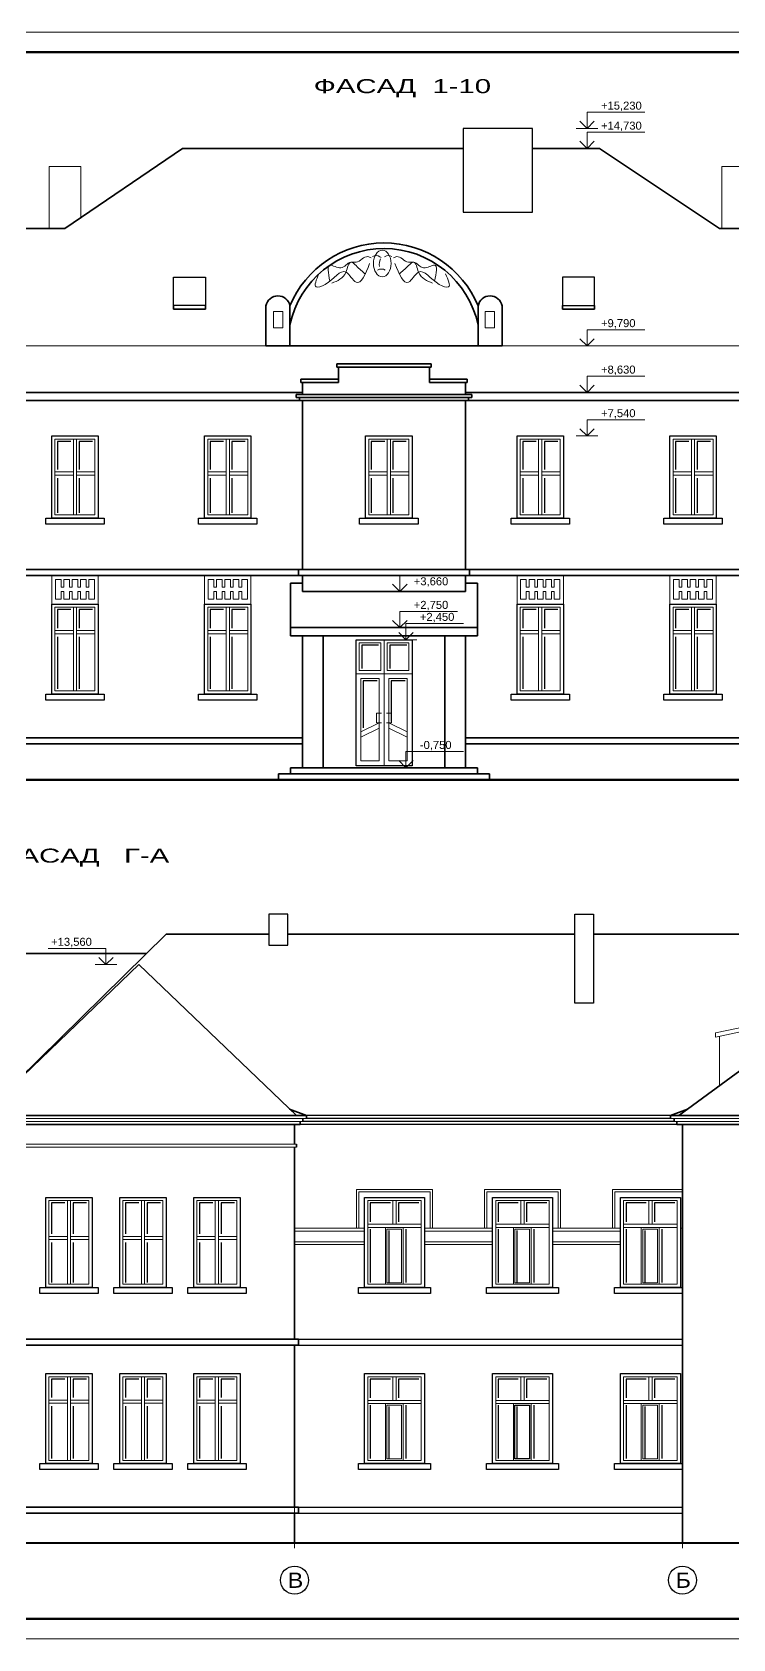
# Model space of a CAD drawing. Header units: millimetres. Extents: x 752233 to 2620908, y -654617 to -58944.
# Drawn here: x 1339145 to 1356667, y -312763 to -272613 of the extents above; entities that cross this region are included whole.
import ezdxf

# ---------------------------------------------------------------- set-up
doc = ezdxf.new("R2010")
doc.units = ezdxf.units.MM
doc.header["$LTSCALE"] = 90
doc.linetypes.add('DASHDOT', pattern=[25.4, 12.7, -6.35, 0, -6.35])
doc.layers.get('0').update_dxf_attribs({"lineweight": 15})
doc.layers.add('T', color=7, linetype='Continuous')
doc.styles.add('ar40', font='ar.shx', dxfattribs={"width": 0.8})
doc.styles.add('style2', font='ARIAL.TTF')

# ---------------------------------------------------------------- blocks, each defined once
blk = doc.blocks.new('otmet_tl')
at = {"color": 0, "linetype": 'ByBlock'}
for p, q in [((-16, 4.5), (0, 4.5)), ((0, 0), (0, 4.5)), ((-3, 0), (3, 0)), ((0, 0), (-2, 2)), ((2, 2), (0, 0))]:
    blk.add_line(p, q, dxfattribs=at)
at = {"color": 0, "linetype": 'ByBlock', "style": 'ar40', "width": 0.9}
blk.add_attdef('OTM', (-12.9, 5.7), '', height=2, dxfattribs=at)

msp = doc.modelspace()

# ---------------------------------------------------------------- linework, layer by layer
at = {"color": 250, "linetype": 'ByBlock', "ltscale": 4}
for p, q in [((1393313.3, -272613.1), (1306957.9, -272613.1)), ((1306957.9, -312763.1), (1393313.3, -312763.1))]:
    msp.add_line(p, q, dxfattribs=at)
at = {"color": 7, "lineweight": 50}
for p, q in [((1308957.9, -273113.1), (1392813.3, -273113.1)), ((1307757.9, -312263.1), (1392813.3, -312263.1))]:
    msp.add_line(p, q, dxfattribs=at)
at = {"color": 250, "lineweight": 35}
for p, q in [((1342907.8, -275518.7), (1339960.4, -277524)), ((1342907.8, -275518.7), (1349923.4, -275518.7)), ((1351653.4, -275518.7), (1353328.9, -275518.7)), ((1353328.9, -275518.7), (1356333.4, -277524)), ((1339960.4, -277524), (1335410.4, -277524)), ((1360476.3, -277524), (1356333.4, -277524)), ((1344990.5, -279454.6), (1344990.5, -280454.6)), ((1345590.5, -279454.6), (1345590.5, -280454.6)), ((1350296.2, -279454.6), (1350296.2, -280454.6)), ((1350896.2, -279454.6), (1350896.2, -280454.6)), ((1344990.5, -280454.6), (1350896.2, -280454.6)), ((1349123.4, -280905.3), (1346763.4, -280905.3)), ((1346763.4, -280985.3), (1346763.4, -280905.3)), ((1349123.4, -280985.3), (1346763.4, -280985.3)), ((1346803.4, -281365.3), (1346803.4, -280985.3)), ((1349083.4, -281365.3), (1349083.4, -280985.3)), ((1349123.4, -280985.3), (1349123.4, -280905.3)), ((1345863.4, -281365.3), (1345863.4, -281285.3)), ((1346803.4, -281285.3), (1345863.4, -281285.3)), ((1346803.4, -281365.3), (1345863.4, -281365.3)), ((1345903.4, -281665.3), (1345903.4, -281365.3)), ((1350023.4, -281285.3), (1349083.4, -281285.3)), ((1350023.4, -281365.3), (1349083.4, -281365.3)), ((1349983.4, -281665.3), (1349983.4, -281365.3)), ((1350023.4, -281365.3), (1350023.4, -281285.3)), ((1345903.4, -281615.3), (1338603.4, -281615.3)), ((1345833.4, -281815.3), (1338603.4, -281815.3)), ((1350143.4, -281665.3), (1345743.4, -281665.3)), ((1345743.4, -281740.3), (1345743.4, -281665.3)), ((1350143.4, -281740.3), (1345743.4, -281740.3)), ((1345833.4, -281815.3), (1345833.4, -281740.3)), ((1350053.4, -281815.3), (1345833.4, -281815.3)), ((1345903.4, -286044.6), (1345903.4, -281815.3)), ((1357283.4, -281615.3), (1349983.4, -281615.3)), ((1349983.4, -286044.6), (1349983.4, -281815.3)), ((1350053.4, -281815.3), (1350053.4, -281740.3)), ((1357283.4, -281815.3), (1350053.4, -281815.3)), ((1350143.4, -281740.3), (1350143.4, -281665.3)), ((1364037, -286044.6), (1331849.8, -286044.6)), ((1364037, -286194.6), (1331849.8, -286194.6)), ((1345803.4, -286194.6), (1345803.4, -286044.6)), ((1345903.4, -286587.7), (1345903.4, -286194.6)), ((1349983.4, -286587.7), (1349983.4, -286194.6)), ((1350083.4, -286194.6), (1350083.4, -286044.6)), ((1345603.4, -287694.6), (1345603.4, -286382.3)), ((1345903.4, -286382.3), (1345603.4, -286382.3)), ((1349983.4, -286587.7), (1345903.4, -286587.7)), ((1350283.4, -286382.3), (1349983.4, -286382.3)), ((1350283.4, -287694.6), (1350283.4, -286382.3)), ((1350283.4, -287494.6), (1345603.4, -287494.6)), ((1350283.4, -287694.6), (1345603.4, -287694.6)), ((1345903.4, -290994.6), (1345903.4, -287694.6)), ((1346423.4, -290994.6), (1346423.4, -287694.6)), ((1349463.4, -290994.6), (1349463.4, -287694.6)), ((1349983.4, -290994.6), (1349983.4, -287694.6)), ((1345903.4, -290244.6), (1312113.4, -290244.6)), ((1389473.4, -290244.6), (1349983.4, -290244.6)), ((1345903.4, -290394.6), (1312113.4, -290394.6)), ((1389473.4, -290394.6), (1349983.4, -290394.6)), ((1345603.4, -291144.6), (1345603.4, -290994.6)), ((1350283.4, -290994.6), (1345603.4, -290994.6)), ((1350283.4, -291144.6), (1350283.4, -290994.6)), ((1345303.4, -291300.2), (1345303.4, -291144.6)), ((1350583.4, -291144.6), (1345303.4, -291144.6)), ((1350583.4, -291300.2), (1350583.4, -291144.6)), ((1342499.4, -295156), (1337888.9, -299682.9)), ((1345065.7, -295156), (1342499.4, -295156)), ((1352715.2, -295156), (1345535.7, -295156)), ((1361505.7, -295156), (1353185.2, -295156)), ((1361505.7, -295156), (1355313.5, -299682.9)), ((1342006.6, -295640), (1332575.7, -295640)), ((1341815.7, -295914.1), (1337888.9, -299682.9)), ((1341815.7, -295914.1), (1345753.3, -299682.9)), ((1346005.7, -299682.9), (1315805.7, -299682.9)), ((1345845.7, -299907.9), (1315965.7, -299907.9)), ((1346005.7, -299682.9), (1345582.7, -299525.6)), ((1345705.7, -300402.5), (1345705.7, -299907.9)), ((1345845.7, -299907.9), (1345845.7, -299832.9)), ((1345915.7, -299832.9), (1345915.7, -299757.9)), ((1346005.7, -299757.9), (1346005.7, -299682.9)), ((1355105.7, -299682.9), (1355528.6, -299525.6)), ((1367905.7, -299682.9), (1355105.7, -299682.9)), ((1355105.7, -299757.9), (1355105.7, -299682.9)), ((1355195.7, -299832.9), (1355195.7, -299757.9)), ((1355265.7, -299907.9), (1355265.7, -299832.9)), ((1367745.7, -299907.9), (1355265.7, -299907.9)), ((1355405.7, -310370.4), (1355405.7, -299907.9)), ((1345705.7, -305272.9), (1345705.7, -300472.5)), ((1345755.7, -300472.5), (1345755.7, -300402.5)), ((1345805.7, -305272.9), (1316005.7, -305272.9)), ((1345805.7, -305422.9), (1316005.7, -305422.9)), ((1345705.7, -309472.9), (1345705.7, -305422.9)), ((1345805.7, -305422.9), (1345805.7, -305272.9)), ((1345805.7, -309472.9), (1316005.7, -309472.9)), ((1345805.7, -309622.9), (1345805.7, -309472.9)), ((1345805.7, -309622.9), (1316005.7, -309622.9)), ((1345705.7, -309622.9), (1345705.7, -310365.6))]:
    msp.add_line(p, q, dxfattribs=at)
at = {"color": 250, "lineweight": 15}
for p, q in [((1338903.4, -280454.6), (1356983.4, -280454.6)), ((1340176.8, -282784.6), (1340176.8, -284674.6)), ((1340256.8, -282784.6), (1340256.8, -284674.6)), ((1343996.8, -282784.6), (1343996.8, -284674.6)), ((1344076.8, -282784.6), (1344076.8, -284674.6)), ((1348023.4, -282784.6), (1348023.4, -284674.6)), ((1348103.4, -282784.6), (1348103.4, -284674.6)), ((1351809.9, -282784.6), (1351809.9, -284674.6)), ((1351889.9, -282784.6), (1351889.9, -284674.6)), ((1355629.9, -282784.6), (1355629.9, -284674.6)), ((1355709.9, -282784.6), (1355709.9, -284674.6)), ((1339716.8, -283603.1), (1340176.8, -283603.1)), ((1339716.8, -283683.1), (1340176.8, -283683.1)), ((1340256.8, -283603.1), (1340716.8, -283603.1)), ((1340256.8, -283683.1), (1340716.8, -283683.1)), ((1343536.8, -283603.1), (1343996.8, -283603.1)), ((1343536.8, -283683.1), (1343996.8, -283683.1)), ((1344076.8, -283603.1), (1344536.8, -283603.1)), ((1344076.8, -283683.1), (1344536.8, -283683.1)), ((1347563.4, -283603.1), (1348023.4, -283603.1)), ((1347563.4, -283683.1), (1348023.4, -283683.1)), ((1348103.4, -283603.1), (1348563.4, -283603.1)), ((1348103.4, -283683.1), (1348563.4, -283683.1)), ((1351349.9, -283603.1), (1351809.9, -283603.1)), ((1351349.9, -283683.1), (1351809.9, -283683.1)), ((1351889.9, -283603.1), (1352349.9, -283603.1)), ((1351889.9, -283683.1), (1352349.9, -283683.1)), ((1355169.9, -283603.1), (1355629.9, -283603.1)), ((1355169.9, -283683.1), (1355629.9, -283683.1)), ((1355709.9, -283603.1), (1356169.9, -283603.1)), ((1355709.9, -283683.1), (1356169.9, -283683.1)), ((1339867.5, -286291.1), (1339867.5, -286479.2)), ((1339867.5, -286479.2), (1339938.4, -286479.2)), ((1339867.5, -286592.8), (1339938.4, -286592.8)), ((1339867.5, -286592.8), (1339867.5, -286781)), ((1339938.4, -286291.1), (1339938.4, -286479.2)), ((1339938.4, -286592.8), (1339938.4, -286781)), ((1340080.1, -286291.1), (1340080.1, -286479.2)), ((1340080.1, -286479.2), (1340145.9, -286479.2)), ((1340080.1, -286592.8), (1340145.9, -286592.8)), ((1340080.1, -286592.8), (1340080.1, -286781)), ((1340145.9, -286291.1), (1340145.9, -286479.2)), ((1340145.9, -286592.8), (1340145.9, -286781)), ((1340287.6, -286291.1), (1340287.6, -286479.2)), ((1340287.6, -286479.2), (1340353.5, -286479.2)), ((1340287.6, -286592.8), (1340353.5, -286592.8)), ((1340287.6, -286592.8), (1340287.6, -286781)), ((1340353.5, -286291.1), (1340353.5, -286479.2)), ((1340353.5, -286592.8), (1340353.5, -286781)), ((1340495.2, -286291.1), (1340495.2, -286479.2)), ((1340495.2, -286479.2), (1340566.1, -286479.2)), ((1340495.2, -286592.8), (1340566.1, -286592.8)), ((1340495.2, -286592.8), (1340495.2, -286781)), ((1340566.1, -286291.1), (1340566.1, -286479.2)), ((1340566.1, -286592.8), (1340566.1, -286781)), ((1343687.5, -286291.1), (1343687.5, -286479.2)), ((1343687.5, -286479.2), (1343758.4, -286479.2)), ((1343687.5, -286592.8), (1343758.4, -286592.8)), ((1343687.5, -286592.8), (1343687.5, -286781)), ((1343758.4, -286291.1), (1343758.4, -286479.2)), ((1343758.4, -286592.8), (1343758.4, -286781)), ((1343900.1, -286291.1), (1343900.1, -286479.2)), ((1343900.1, -286479.2), (1343965.9, -286479.2)), ((1343900.1, -286592.8), (1343965.9, -286592.8)), ((1343900.1, -286592.8), (1343900.1, -286781)), ((1343965.9, -286291.1), (1343965.9, -286479.2)), ((1343965.9, -286592.8), (1343965.9, -286781)), ((1344107.6, -286291.1), (1344107.6, -286479.2)), ((1344107.6, -286479.2), (1344173.5, -286479.2)), ((1344107.6, -286592.8), (1344173.5, -286592.8)), ((1344107.6, -286592.8), (1344107.6, -286781)), ((1344173.5, -286291.1), (1344173.5, -286479.2)), ((1344173.5, -286592.8), (1344173.5, -286781)), ((1344315.2, -286291.1), (1344315.2, -286479.2)), ((1344315.2, -286479.2), (1344386.1, -286479.2)), ((1344315.2, -286592.8), (1344386.1, -286592.8)), ((1344315.2, -286592.8), (1344315.2, -286781)), ((1344386.1, -286291.1), (1344386.1, -286479.2)), ((1344386.1, -286592.8), (1344386.1, -286781)), ((1351500.6, -286291.1), (1351500.6, -286479.2)), ((1351500.6, -286479.2), (1351571.5, -286479.2)), ((1351500.6, -286592.8), (1351571.5, -286592.8)), ((1351500.6, -286592.8), (1351500.6, -286781)), ((1351571.5, -286291.1), (1351571.5, -286479.2)), ((1351571.5, -286592.8), (1351571.5, -286781)), ((1351713.2, -286291.1), (1351713.2, -286479.2)), ((1351713.2, -286479.2), (1351779.1, -286479.2)), ((1351713.2, -286592.8), (1351779.1, -286592.8)), ((1351713.2, -286592.8), (1351713.2, -286781)), ((1351779.1, -286291.1), (1351779.1, -286479.2)), ((1351779.1, -286592.8), (1351779.1, -286781)), ((1351920.8, -286291.1), (1351920.8, -286479.2)), ((1351920.8, -286479.2), (1351986.6, -286479.2)), ((1351920.8, -286592.8), (1351986.6, -286592.8)), ((1351920.8, -286592.8), (1351920.8, -286781)), ((1351986.6, -286291.1), (1351986.6, -286479.2)), ((1351986.6, -286592.8), (1351986.6, -286781)), ((1352128.4, -286291.1), (1352128.4, -286479.2)), ((1352128.4, -286479.2), (1352199.3, -286479.2)), ((1352128.4, -286592.8), (1352199.3, -286592.8)), ((1352128.4, -286592.8), (1352128.4, -286781)), ((1352199.3, -286291.1), (1352199.3, -286479.2)), ((1352199.3, -286592.8), (1352199.3, -286781)), ((1355320.6, -286291.1), (1355320.6, -286479.2)), ((1355320.6, -286479.2), (1355391.5, -286479.2)), ((1355320.6, -286592.8), (1355391.5, -286592.8)), ((1355320.6, -286592.8), (1355320.6, -286781)), ((1355391.5, -286291.1), (1355391.5, -286479.2)), ((1355391.5, -286592.8), (1355391.5, -286781)), ((1355533.2, -286291.1), (1355533.2, -286479.2)), ((1355533.2, -286479.2), (1355599.1, -286479.2)), ((1355533.2, -286592.8), (1355599.1, -286592.8)), ((1355533.2, -286592.8), (1355533.2, -286781)), ((1355599.1, -286291.1), (1355599.1, -286479.2)), ((1355599.1, -286592.8), (1355599.1, -286781)), ((1355740.8, -286291.1), (1355740.8, -286479.2)), ((1355740.8, -286479.2), (1355806.6, -286479.2)), ((1355740.8, -286592.8), (1355806.6, -286592.8)), ((1355740.8, -286592.8), (1355740.8, -286781)), ((1355806.6, -286291.1), (1355806.6, -286479.2)), ((1355806.6, -286592.8), (1355806.6, -286781)), ((1355948.4, -286291.1), (1355948.4, -286479.2)), ((1355948.4, -286479.2), (1356019.3, -286479.2)), ((1355948.4, -286592.8), (1356019.3, -286592.8)), ((1355948.4, -286592.8), (1355948.4, -286781)), ((1356019.3, -286291.1), (1356019.3, -286479.2)), ((1356019.3, -286592.8), (1356019.3, -286781)), ((1340176.8, -286984.6), (1340176.8, -289074.6)), ((1340256.8, -286984.6), (1340256.8, -289074.6)), ((1343996.8, -286984.6), (1343996.8, -289074.6)), ((1344076.8, -286984.6), (1344076.8, -289074.6)), ((1351809.9, -286984.6), (1351809.9, -289074.6)), ((1351889.9, -286984.6), (1351889.9, -289074.6)), ((1355629.9, -286984.6), (1355629.9, -289074.6)), ((1355709.9, -286984.6), (1355709.9, -289074.6)), ((1339716.8, -287567), (1340176.8, -287567)), ((1339716.8, -287647), (1340176.8, -287647)), ((1340256.8, -287567), (1340716.8, -287567)), ((1340256.8, -287647), (1340716.8, -287647)), ((1343536.8, -287567), (1343996.8, -287567)), ((1343536.8, -287647), (1343996.8, -287647)), ((1344076.8, -287567), (1344536.8, -287567)), ((1344076.8, -287647), (1344536.8, -287647)), ((1351349.9, -287567), (1351809.9, -287567)), ((1351349.9, -287647), (1351809.9, -287647)), ((1351889.9, -287567), (1352349.9, -287567)), ((1351889.9, -287647), (1352349.9, -287647)), ((1355169.9, -287567), (1355629.9, -287567)), ((1355169.9, -287647), (1355629.9, -287647)), ((1355709.9, -287567), (1356169.9, -287567)), ((1355709.9, -287647), (1356169.9, -287647)), ((1347363.4, -290096.3), (1347823.4, -289875.1)), ((1348523.4, -290096.3), (1348063.4, -289875.1)), ((1347363.4, -290229.5), (1347823.4, -290008.3)), ((1348523.4, -290229.5), (1348063.4, -290008.3)), ((1356234.2, -297622), (1358897.7, -297062.6)), ((1356234.2, -297724.2), (1358701.6, -297206)), ((1356234.2, -297622), (1356234.2, -297724.2)), ((1356334.2, -297703.2), (1356334.2, -298936.7)), ((1346005.7, -299757.9), (1315805.7, -299757.9)), ((1345915.7, -299832.9), (1315895.7, -299832.9)), ((1367905.7, -299757.9), (1355105.7, -299757.9)), ((1367815.7, -299832.9), (1355195.7, -299832.9)), ((1316055.7, -300402.5), (1345755.7, -300402.5)), ((1316055.7, -300472.5), (1345755.7, -300472.5)), ((1340025.7, -301812.9), (1340025.7, -303902.9)), ((1340105.7, -301812.9), (1340105.7, -303902.9)), ((1341875.7, -301812.9), (1341875.7, -303902.9)), ((1341955.7, -301812.9), (1341955.7, -303902.9)), ((1343725.7, -301812.9), (1343725.7, -303902.9)), ((1343805.7, -301812.9), (1343805.7, -303902.9)), ((1348164.4, -301812.9), (1348164.4, -302404.1)), ((1348244.4, -301812.9), (1348244.4, -302404.1)), ((1351364.4, -301812.9), (1351364.4, -302404.1)), ((1351444.4, -301812.9), (1351444.4, -302404.1)), ((1354564.4, -301812.9), (1354564.4, -302404.1)), ((1354644.4, -301812.9), (1354644.4, -302404.1)), ((1339565.7, -302707.5), (1340025.7, -302707.5)), ((1340105.7, -302707.5), (1340565.7, -302707.5)), ((1341415.7, -302707.5), (1341875.7, -302707.5)), ((1341955.7, -302707.5), (1342415.7, -302707.5)), ((1343265.7, -302707.5), (1343725.7, -302707.5)), ((1343805.7, -302707.5), (1344265.7, -302707.5)), ((1345705.7, -302502.5), (1347455.7, -302502.5)), ((1345705.7, -302572.5), (1347455.7, -302572.5)), ((1347255.7, -302502.5), (1347455.7, -302502.5)), ((1347535.7, -302404.1), (1348875.7, -302404.1)), ((1347535.7, -302484.1), (1348875.7, -302484.1)), ((1348955.7, -302502.5), (1349155.7, -302502.5)), ((1348955.7, -302502.5), (1350655.7, -302502.5)), ((1348955.7, -302572.5), (1350655.7, -302572.5)), ((1350455.7, -302502.5), (1350655.7, -302502.5)), ((1350735.7, -302404.1), (1352075.7, -302404.1)), ((1350735.7, -302484.1), (1352075.7, -302484.1)), ((1352155.7, -302502.5), (1352355.7, -302502.5)), ((1352155.7, -302502.5), (1353855.7, -302502.5)), ((1352155.7, -302572.5), (1353855.7, -302572.5)), ((1353655.7, -302502.5), (1353855.7, -302502.5)), ((1353935.7, -302404.1), (1355275.7, -302404.1)), ((1353935.7, -302484.1), (1355275.7, -302484.1)), ((1355355.7, -302502.5), (1355405.7, -302502.5)), ((1339565.7, -302787.5), (1340025.7, -302787.5)), ((1340105.7, -302787.5), (1340565.7, -302787.5)), ((1341415.7, -302787.5), (1341875.7, -302787.5)), ((1341955.7, -302787.5), (1342415.7, -302787.5)), ((1343265.7, -302787.5), (1343725.7, -302787.5)), ((1343805.7, -302787.5), (1344265.7, -302787.5)), ((1345705.7, -302842.5), (1347455.7, -302842.5)), ((1345705.7, -302912.5), (1347455.7, -302912.5)), ((1348955.7, -302842.5), (1350655.7, -302842.5)), ((1348955.7, -302912.5), (1350655.7, -302912.5)), ((1352155.7, -302842.5), (1353855.7, -302842.5)), ((1352155.7, -302912.5), (1353855.7, -302912.5)), ((1340025.7, -306212.9), (1340025.7, -308302.9)), ((1340105.7, -306212.9), (1340105.7, -308302.9)), ((1341875.7, -306212.9), (1341875.7, -308302.9)), ((1341955.7, -306212.9), (1341955.7, -308302.9)), ((1343725.7, -306212.9), (1343725.7, -308302.9)), ((1343805.7, -306212.9), (1343805.7, -308302.9)), ((1348164.4, -306212.9), (1348164.4, -306804.1)), ((1348244.4, -306212.9), (1348244.4, -306804.1)), ((1351364.4, -306212.9), (1351364.4, -306804.1)), ((1351444.4, -306212.9), (1351444.4, -306804.1)), ((1354564.4, -306212.9), (1354564.4, -306804.1)), ((1354644.4, -306212.9), (1354644.4, -306804.1)), ((1339565.7, -306795.3), (1340025.7, -306795.3)), ((1339565.7, -306875.3), (1340025.7, -306875.3)), ((1340105.7, -306795.3), (1340565.7, -306795.3)), ((1340105.7, -306875.3), (1340565.7, -306875.3)), ((1341415.7, -306795.3), (1341875.7, -306795.3)), ((1341415.7, -306875.3), (1341875.7, -306875.3)), ((1341955.7, -306795.3), (1342415.7, -306795.3)), ((1341955.7, -306875.3), (1342415.7, -306875.3)), ((1343265.7, -306795.3), (1343725.7, -306795.3)), ((1343265.7, -306875.3), (1343725.7, -306875.3)), ((1343805.7, -306795.3), (1344265.7, -306795.3)), ((1343805.7, -306875.3), (1344265.7, -306875.3)), ((1347535.7, -306804.1), (1348875.7, -306804.1)), ((1347535.7, -306884.1), (1348875.7, -306884.1)), ((1350735.7, -306804.1), (1352075.7, -306804.1)), ((1350735.7, -306884.1), (1352075.7, -306884.1)), ((1353935.7, -306804.1), (1355275.7, -306804.1)), ((1353935.7, -306884.1), (1355275.7, -306884.1))]:
    msp.add_line(p, q, dxfattribs=at)
at = {"color": 250, "lineweight": 60}
for p, q in [((1391199.6, -291300.2), (1309795.2, -291300.2)), ((1360445.7, -310372.9), (1313996.5, -310350.6))]:
    msp.add_line(p, q, dxfattribs=at)
at = {"color": 250, "lineweight": 25}
for p, q in [((1355265.7, -299907.9), (1345845.7, -299907.9)), ((1355195.7, -299832.9), (1345915.7, -299832.9)), ((1355105.7, -299682.9), (1346005.7, -299682.9)), ((1355105.7, -299757.9), (1346005.7, -299757.9)), ((1345805.7, -305272.9), (1355405.7, -305272.9)), ((1345805.7, -305422.9), (1355405.7, -305422.9)), ((1345805.7, -309472.9), (1355405.7, -309472.9)), ((1345805.7, -309622.9), (1355405.7, -309622.9))]:
    msp.add_line(p, q, dxfattribs=at)
at = {"color": 1, "linetype": 'DASHDOT', "ltscale": 0.9}
for p, q in [((1345705.7, -309470.1), (1345705.7, -310946.1)), ((1355405.7, -309470.1), (1355405.7, -310946.1))]:
    msp.add_line(p, q, dxfattribs=at)
at = {"color": 250, "lineweight": 30}
for points in [[(1349923.4, -277112), (1351653.4, -277112), (1351653.4, -275018.7), (1349923.4, -275018.7)], [(1339636.8, -282704.6), (1340796.8, -282704.6), (1340796.8, -284754.6), (1339636.8, -284754.6)], [(1343456.8, -282704.6), (1344616.8, -282704.6), (1344616.8, -284754.6), (1343456.8, -284754.6)], [(1347483.4, -282704.6), (1348643.4, -282704.6), (1348643.4, -284754.6), (1347483.4, -284754.6)], [(1351269.9, -282704.6), (1352429.9, -282704.6), (1352429.9, -284754.6), (1351269.9, -284754.6)], [(1355089.9, -282704.6), (1356249.9, -282704.6), (1356249.9, -284754.6), (1355089.9, -284754.6)], [(1339486.8, -284754.6), (1340946.8, -284754.6), (1340946.8, -284904.6), (1339486.8, -284904.6)], [(1343306.8, -284754.6), (1344766.8, -284754.6), (1344766.8, -284904.6), (1343306.8, -284904.6)], [(1347333.4, -284754.6), (1348793.4, -284754.6), (1348793.4, -284904.6), (1347333.4, -284904.6)], [(1351119.9, -284754.6), (1352579.9, -284754.6), (1352579.9, -284904.6), (1351119.9, -284904.6)], [(1354939.9, -284754.6), (1356399.9, -284754.6), (1356399.9, -284904.6), (1354939.9, -284904.6)], [(1339636.8, -286904.6), (1340796.8, -286904.6), (1340796.8, -289154.6), (1339636.8, -289154.6)], [(1343456.8, -286904.6), (1344616.8, -286904.6), (1344616.8, -289154.6), (1343456.8, -289154.6)], [(1351269.9, -286904.6), (1352429.9, -286904.6), (1352429.9, -289154.6), (1351269.9, -289154.6)], [(1355089.9, -286904.6), (1356249.9, -286904.6), (1356249.9, -289154.6), (1355089.9, -289154.6)], [(1347243.4, -287794.6), (1348643.4, -287794.6), (1348643.4, -290944.6), (1347243.4, -290944.6)], [(1339486.8, -289154.6), (1340946.8, -289154.6), (1340946.8, -289304.6), (1339486.8, -289304.6)], [(1343306.8, -289154.6), (1344766.8, -289154.6), (1344766.8, -289304.6), (1343306.8, -289304.6)], [(1351119.9, -289154.6), (1352579.9, -289154.6), (1352579.9, -289304.6), (1351119.9, -289304.6)], [(1354939.9, -289154.6), (1356399.9, -289154.6), (1356399.9, -289304.6), (1354939.9, -289304.6)], [(1345065.7, -295430.5), (1345535.7, -295430.5), (1345535.7, -294656), (1345065.7, -294656)], [(1352715.2, -294656), (1353185.2, -294656), (1353185.2, -296881.5), (1352715.2, -296881.5)], [(1339485.7, -301732.9), (1340645.7, -301732.9), (1340645.7, -303982.9), (1339485.7, -303982.9)], [(1341335.7, -301732.9), (1342495.7, -301732.9), (1342495.7, -303982.9), (1341335.7, -303982.9)], [(1343185.7, -301732.9), (1344345.7, -301732.9), (1344345.7, -303982.9), (1343185.7, -303982.9)], [(1339335.7, -303982.9), (1340795.7, -303982.9), (1340795.7, -304132.9), (1339335.7, -304132.9)], [(1341185.7, -303982.9), (1342645.7, -303982.9), (1342645.7, -304132.9), (1341185.7, -304132.9)], [(1343035.7, -303982.9), (1344495.7, -303982.9), (1344495.7, -304132.9), (1343035.7, -304132.9)], [(1339485.7, -306132.9), (1340645.7, -306132.9), (1340645.7, -308382.9), (1339485.7, -308382.9)], [(1341335.7, -306132.9), (1342495.7, -306132.9), (1342495.7, -308382.9), (1341335.7, -308382.9)], [(1343185.7, -306132.9), (1344345.7, -306132.9), (1344345.7, -308382.9), (1343185.7, -308382.9)], [(1339335.7, -308382.9), (1340795.7, -308382.9), (1340795.7, -308532.9), (1339335.7, -308532.9)], [(1341185.7, -308382.9), (1342645.7, -308382.9), (1342645.7, -308532.9), (1341185.7, -308532.9)], [(1343035.7, -308382.9), (1344495.7, -308382.9), (1344495.7, -308532.9), (1343035.7, -308532.9)]]:
    msp.add_lwpolyline(points, close=True, dxfattribs=at)
at = {"color": 250, "lineweight": 18}
for points in [[(1340360.5, -277251.8), (1340360.5, -275967.8), (1339570.5, -275967.8), (1339570.5, -277524)], [(1356393.4, -277524), (1356393.4, -275967.8), (1357183.4, -275967.8), (1357183.4, -277524)]]:
    msp.add_lwpolyline(points, dxfattribs=at)
at = {"color": 250, "lineweight": 25}
for points in [[(1342680.3, -278733.5), (1343480.3, -278733.5), (1343480.3, -279533.5), (1342680.3, -279533.5), (1342680.3, -278733.5)], [(1353204.1, -278733.5), (1352404.1, -278733.5), (1352404.1, -279533.5), (1353204.1, -279533.5), (1353204.1, -278733.5)], [(1348101.7, -301870), (1347598.4, -301870), (1347598.4, -302342.3)], [(1348813, -301870), (1348307.1, -301870), (1348307.1, -302342.3)], [(1351301.7, -301870), (1350798.4, -301870), (1350798.4, -302342.3)], [(1352013, -301870), (1351507.1, -301870), (1351507.1, -302342.3)], [(1354501.7, -301870), (1353998.4, -301870), (1353998.4, -302342.3)], [(1355213, -301870), (1354707.1, -301870), (1354707.1, -302342.3)], [(1347598.4, -302526), (1347598.4, -303854.3)], [(1348064.1, -302557.4), (1348064.1, -303854.3)], [(1348486.6, -302526), (1348486.6, -303854.3)], [(1350798.4, -302526), (1350798.4, -303854.3)], [(1351264.1, -302557.4), (1351264.1, -303854.3)], [(1351686.6, -302526), (1351686.6, -303854.3)], [(1353998.4, -302526), (1353998.4, -303854.3)], [(1354464.1, -302557.4), (1354464.1, -303854.3)], [(1354886.6, -302526), (1354886.6, -303854.3)], [(1355405.7, -304132.9), (1353705.7, -304132.9), (1353705.7, -303982.9), (1355405.7, -303982.9)], [(1348101.7, -306270), (1347598.4, -306270), (1347598.4, -306742.3)], [(1348813, -306270), (1348307.1, -306270), (1348307.1, -306742.3)], [(1351301.7, -306270), (1350798.4, -306270), (1350798.4, -306742.3)], [(1352013, -306270), (1351507.1, -306270), (1351507.1, -306742.3)], [(1354501.7, -306270), (1353998.4, -306270), (1353998.4, -306742.3)], [(1355213, -306270), (1354707.1, -306270), (1354707.1, -306742.3)], [(1347598.4, -306926), (1347598.4, -308254.3)], [(1348064.1, -306957.4), (1348064.1, -308254.3)], [(1348486.6, -306926), (1348486.6, -308254.3)], [(1350798.4, -306926), (1350798.4, -308254.3)], [(1351264.1, -306957.4), (1351264.1, -308254.3)], [(1351686.6, -306926), (1351686.6, -308254.3)], [(1353998.4, -306926), (1353998.4, -308254.3)], [(1354464.1, -306957.4), (1354464.1, -308254.3)], [(1354886.6, -306926), (1354886.6, -308254.3)], [(1355405.7, -308532.9), (1353705.7, -308532.9), (1353705.7, -308382.9), (1355405.7, -308382.9)]]:
    msp.add_lwpolyline(points, dxfattribs=at)
for points in [[(1342680.3, -279533.5), (1343480.3, -279533.5), (1343480.3, -279446.6), (1342680.3, -279446.6)], [(1353204.1, -279533.5), (1352404.1, -279533.5), (1352404.1, -279446.6), (1353204.1, -279446.6)], [(1347455.7, -301732.9), (1348955.7, -301732.9), (1348955.7, -303982.9), (1347455.7, -303982.9)], [(1350655.7, -301732.9), (1352155.7, -301732.9), (1352155.7, -303982.9), (1350655.7, -303982.9)], [(1353855.7, -301732.9), (1355355.7, -301732.9), (1355355.7, -303982.9), (1353855.7, -303982.9)], [(1347305.7, -303982.9), (1349105.7, -303982.9), (1349105.7, -304132.9), (1347305.7, -304132.9)], [(1350505.7, -303982.9), (1352305.7, -303982.9), (1352305.7, -304132.9), (1350505.7, -304132.9)], [(1347455.7, -306132.9), (1348955.7, -306132.9), (1348955.7, -308382.9), (1347455.7, -308382.9)], [(1350655.7, -306132.9), (1352155.7, -306132.9), (1352155.7, -308382.9), (1350655.7, -308382.9)], [(1353855.7, -306132.9), (1355355.7, -306132.9), (1355355.7, -308382.9), (1353855.7, -308382.9)], [(1351217.4, -306924.1), (1351583.9, -306924.1), (1351583.9, -308262.9), (1351217.4, -308262.9)], [(1347305.7, -308382.9), (1349105.7, -308382.9), (1349105.7, -308532.9), (1347305.7, -308532.9)], [(1350505.7, -308382.9), (1352305.7, -308382.9), (1352305.7, -308532.9), (1350505.7, -308532.9)]]:
    msp.add_lwpolyline(points, close=True, dxfattribs=at)
at = {"color": 250, "lineweight": 15}
for points in [[(1345176.7, -279590.3), (1345412.9, -279590.3), (1345412.9, -279999.5), (1345176.7, -279999.5)], [(1350710, -279590.3), (1350473.8, -279590.3), (1350473.8, -279999.5), (1350710, -279999.5)], [(1339716.8, -282784.6), (1340716.8, -282784.6), (1340716.8, -284674.6), (1339716.8, -284674.6)], [(1343536.8, -282784.6), (1344536.8, -282784.6), (1344536.8, -284674.6), (1343536.8, -284674.6)], [(1347563.4, -282784.6), (1348563.4, -282784.6), (1348563.4, -284674.6), (1347563.4, -284674.6)], [(1351349.9, -282784.6), (1352349.9, -282784.6), (1352349.9, -284674.6), (1351349.9, -284674.6)], [(1355169.9, -282784.6), (1356169.9, -282784.6), (1356169.9, -284674.6), (1355169.9, -284674.6)], [(1339636.8, -286194.6), (1340796.8, -286194.6), (1340796.8, -286904.6), (1339636.8, -286904.6)], [(1343456.8, -286194.6), (1344616.8, -286194.6), (1344616.8, -286904.6), (1343456.8, -286904.6)], [(1351269.9, -286194.6), (1352429.9, -286194.6), (1352429.9, -286904.6), (1351269.9, -286904.6)], [(1355089.9, -286194.6), (1356249.9, -286194.6), (1356249.9, -286904.6), (1355089.9, -286904.6)], [(1339716.8, -286984.6), (1340716.8, -286984.6), (1340716.8, -289074.6), (1339716.8, -289074.6)], [(1343536.8, -286984.6), (1344536.8, -286984.6), (1344536.8, -289074.6), (1343536.8, -289074.6)], [(1351349.9, -286984.6), (1352349.9, -286984.6), (1352349.9, -289074.6), (1351349.9, -289074.6)], [(1355169.9, -286984.6), (1356169.9, -286984.6), (1356169.9, -289074.6), (1355169.9, -289074.6)], [(1347243.4, -287794.6), (1348643.4, -287794.6), (1348643.4, -288644.6), (1347243.4, -288644.6)], [(1347243.4, -287794.6), (1347943.4, -287794.6), (1347943.4, -288644.6), (1347243.4, -288644.6)], [(1347323.4, -287874.6), (1347863.4, -287874.6), (1347863.4, -288564.6), (1347323.4, -288564.6)], [(1348563.4, -287874.6), (1348023.4, -287874.6), (1348023.4, -288564.6), (1348563.4, -288564.6)], [(1347243.4, -288644.6), (1347943.4, -288644.6), (1347943.4, -290944.6), (1347243.4, -290944.6)], [(1347363.4, -288764.6), (1347823.4, -288764.6), (1347823.4, -290824.6), (1347363.4, -290824.6)], [(1348523.4, -288764.6), (1348063.4, -288764.6), (1348063.4, -290824.6), (1348523.4, -290824.6)], [(1339565.7, -301812.9), (1340565.7, -301812.9), (1340565.7, -303902.9), (1339565.7, -303902.9)], [(1341415.7, -301812.9), (1342415.7, -301812.9), (1342415.7, -303902.9), (1341415.7, -303902.9)], [(1343265.7, -301812.9), (1344265.7, -301812.9), (1344265.7, -303902.9), (1343265.7, -303902.9)], [(1347535.7, -301812.9), (1348875.7, -301812.9), (1348875.7, -303902.9), (1347535.7, -303902.9)], [(1350735.7, -301812.9), (1352075.7, -301812.9), (1352075.7, -303902.9), (1350735.7, -303902.9)], [(1353935.7, -301812.9), (1355275.7, -301812.9), (1355275.7, -303902.9), (1353935.7, -303902.9)], [(1347977.4, -302484.1), (1348423.9, -302484.1), (1348423.9, -303902.9), (1347977.4, -303902.9)], [(1348017.4, -302524.1), (1348383.9, -302524.1), (1348383.9, -303862.9), (1348017.4, -303862.9)], [(1351177.4, -302484.1), (1351623.9, -302484.1), (1351623.9, -303902.9), (1351177.4, -303902.9)], [(1351217.4, -302524.1), (1351583.9, -302524.1), (1351583.9, -303862.9), (1351217.4, -303862.9)], [(1354377.4, -302484.1), (1354823.9, -302484.1), (1354823.9, -303902.9), (1354377.4, -303902.9)], [(1354417.4, -302524.1), (1354783.9, -302524.1), (1354783.9, -303862.9), (1354417.4, -303862.9)], [(1339565.7, -306212.9), (1340565.7, -306212.9), (1340565.7, -308302.9), (1339565.7, -308302.9)], [(1341415.7, -306212.9), (1342415.7, -306212.9), (1342415.7, -308302.9), (1341415.7, -308302.9)], [(1343265.7, -306212.9), (1344265.7, -306212.9), (1344265.7, -308302.9), (1343265.7, -308302.9)], [(1347535.7, -306212.9), (1348875.7, -306212.9), (1348875.7, -308302.9), (1347535.7, -308302.9)], [(1350735.7, -306212.9), (1352075.7, -306212.9), (1352075.7, -308302.9), (1350735.7, -308302.9)], [(1353935.7, -306212.9), (1355275.7, -306212.9), (1355275.7, -308302.9), (1353935.7, -308302.9)], [(1347977.4, -306884.1), (1348423.9, -306884.1), (1348423.9, -308302.9), (1347977.4, -308302.9)], [(1348017.4, -306924.1), (1348383.9, -306924.1), (1348383.9, -308262.9), (1348017.4, -308262.9)], [(1351177.4, -306884.1), (1351623.9, -306884.1), (1351623.9, -308302.9), (1351177.4, -308302.9)], [(1354377.4, -306884.1), (1354823.9, -306884.1), (1354823.9, -308302.9), (1354377.4, -308302.9)], [(1354417.4, -306924.1), (1354783.9, -306924.1), (1354783.9, -308262.9), (1354417.4, -308262.9)]]:
    msp.add_lwpolyline(points, close=True, dxfattribs=at)
at = {"color": 250, "lineweight": 30}
for points in [[(1340114.1, -282841.7), (1339779.5, -282841.7), (1339779.5, -283539.1)], [(1340654.1, -282841.7), (1340319.5, -282841.7), (1340319.5, -283539.1)], [(1343934.1, -282841.7), (1343599.5, -282841.7), (1343599.5, -283539.1)], [(1344474.1, -282841.7), (1344139.5, -282841.7), (1344139.5, -283539.1)], [(1347960.7, -282841.7), (1347626.1, -282841.7), (1347626.1, -283539.1)], [(1348500.7, -282841.7), (1348166.1, -282841.7), (1348166.1, -283539.1)], [(1351747.3, -282841.7), (1351412.7, -282841.7), (1351412.7, -283539.1)], [(1352287.3, -282841.7), (1351952.7, -282841.7), (1351952.7, -283539.1)], [(1355567.3, -282841.7), (1355232.7, -282841.7), (1355232.7, -283539.1)], [(1356107.3, -282841.7), (1355772.7, -282841.7), (1355772.7, -283539.1)], [(1339779.5, -283756.3), (1339779.5, -284626)], [(1340319.5, -283756.3), (1340319.5, -284626)], [(1343599.5, -283756.3), (1343599.5, -284626)], [(1344139.5, -283756.3), (1344139.5, -284626)], [(1347626.1, -283756.3), (1347626.1, -284626)], [(1348166.1, -283756.3), (1348166.1, -284626)], [(1351412.7, -283756.3), (1351412.7, -284626)], [(1351952.7, -283756.3), (1351952.7, -284626)], [(1355232.7, -283756.3), (1355232.7, -284626)], [(1355772.7, -283756.3), (1355772.7, -284626)], [(1340114.1, -287041.7), (1339779.5, -287041.7), (1339779.5, -287503)], [(1340654.1, -287041.7), (1340319.5, -287041.7), (1340319.5, -287503)], [(1343934.1, -287041.7), (1343599.5, -287041.7), (1343599.5, -287503)], [(1344474.1, -287041.7), (1344139.5, -287041.7), (1344139.5, -287503)], [(1351747.3, -287041.7), (1351412.7, -287041.7), (1351412.7, -287503)], [(1352287.3, -287041.7), (1351952.7, -287041.7), (1351952.7, -287503)], [(1355567.3, -287041.7), (1355232.7, -287041.7), (1355232.7, -287503)], [(1356107.3, -287041.7), (1355772.7, -287041.7), (1355772.7, -287503)], [(1339779.5, -287720.2), (1339779.5, -289026)], [(1340319.5, -287720.2), (1340319.5, -289026)], [(1343599.5, -287720.2), (1343599.5, -289026)], [(1344139.5, -287720.2), (1344139.5, -289026)], [(1351412.7, -287720.2), (1351412.7, -289026)], [(1351952.7, -287720.2), (1351952.7, -289026)], [(1355232.7, -287720.2), (1355232.7, -289026)], [(1355772.7, -287720.2), (1355772.7, -289026)], [(1347806.9, -287931.7), (1347386.1, -287931.7), (1347386.1, -288513)], [(1348517, -287931.7), (1348086.1, -287931.7), (1348086.1, -288513)], [(1347770.4, -288821.7), (1347426.1, -288821.7), (1347426.1, -289996.9)], [(1348470.4, -288821.7), (1348126.1, -288821.7), (1348126.1, -289842.7)], [(1339963, -301870), (1339628.4, -301870), (1339628.4, -302643.5)], [(1340503, -301870), (1340168.4, -301870), (1340168.4, -302643.5)], [(1341813, -301870), (1341478.4, -301870), (1341478.4, -302643.5)], [(1342353, -301870), (1342018.4, -301870), (1342018.4, -302643.5)], [(1343663, -301870), (1343328.4, -301870), (1343328.4, -302643.5)], [(1344203, -301870), (1343868.4, -301870), (1343868.4, -302643.5)], [(1339628.4, -302860.7), (1339628.4, -303854.3)], [(1340168.4, -302860.7), (1340168.4, -303854.3)], [(1341478.4, -302860.7), (1341478.4, -303854.3)], [(1342018.4, -302860.7), (1342018.4, -303854.3)], [(1343328.4, -302860.7), (1343328.4, -303854.3)], [(1343868.4, -302860.7), (1343868.4, -303854.3)], [(1339963, -306270), (1339628.4, -306270), (1339628.4, -306731.3)], [(1340503, -306270), (1340168.4, -306270), (1340168.4, -306731.3)], [(1341813, -306270), (1341478.4, -306270), (1341478.4, -306731.3)], [(1342353, -306270), (1342018.4, -306270), (1342018.4, -306731.3)], [(1343663, -306270), (1343328.4, -306270), (1343328.4, -306731.3)], [(1344203, -306270), (1343868.4, -306270), (1343868.4, -306731.3)], [(1339628.4, -306948.5), (1339628.4, -308254.3)], [(1340168.4, -306948.5), (1340168.4, -308254.3)], [(1341478.4, -306948.5), (1341478.4, -308254.3)], [(1342018.4, -306948.5), (1342018.4, -308254.3)], [(1343328.4, -306948.5), (1343328.4, -308254.3)], [(1343868.4, -306948.5), (1343868.4, -308254.3)]]:
    msp.add_lwpolyline(points, dxfattribs=at)
at = {"color": 250, "lineweight": 15}
for points in [[(1339867.5, -286781), (1339725.8, -286781), (1339725.8, -286291.1), (1339867.5, -286291.1)], [(1339938.4, -286291.1), (1340080.1, -286291.1)], [(1340145.9, -286291.1), (1340287.6, -286291.1)], [(1340495.2, -286291.1), (1340353.5, -286291.1)], [(1340566.1, -286781), (1340707.8, -286781), (1340707.8, -286291.1), (1340566.1, -286291.1)], [(1343687.5, -286781), (1343545.8, -286781), (1343545.8, -286291.1), (1343687.5, -286291.1)], [(1343758.4, -286291.1), (1343900.1, -286291.1)], [(1343965.9, -286291.1), (1344107.6, -286291.1)], [(1344315.2, -286291.1), (1344173.5, -286291.1)], [(1344386.1, -286781), (1344527.8, -286781), (1344527.8, -286291.1), (1344386.1, -286291.1)], [(1351500.6, -286781), (1351358.9, -286781), (1351358.9, -286291.1), (1351500.6, -286291.1)], [(1351571.5, -286291.1), (1351713.2, -286291.1)], [(1351779.1, -286291.1), (1351920.8, -286291.1)], [(1352128.4, -286291.1), (1351986.6, -286291.1)], [(1352199.3, -286781), (1352341, -286781), (1352341, -286291.1), (1352199.3, -286291.1)], [(1355320.6, -286781), (1355178.9, -286781), (1355178.9, -286291.1), (1355320.6, -286291.1)], [(1355391.5, -286291.1), (1355533.2, -286291.1)], [(1355599.1, -286291.1), (1355740.8, -286291.1)], [(1355948.4, -286291.1), (1355806.6, -286291.1)], [(1356019.3, -286781), (1356161, -286781), (1356161, -286291.1), (1356019.3, -286291.1)], [(1340080.1, -286781), (1339938.4, -286781)], [(1340287.6, -286781), (1340145.9, -286781)], [(1340353.5, -286781), (1340495.2, -286781)], [(1343900.1, -286781), (1343758.4, -286781)], [(1344107.6, -286781), (1343965.9, -286781)], [(1344173.5, -286781), (1344315.2, -286781)], [(1351713.2, -286781), (1351571.5, -286781)], [(1351920.8, -286781), (1351779.1, -286781)], [(1351986.6, -286781), (1352128.4, -286781)], [(1355533.2, -286781), (1355391.5, -286781)], [(1355740.8, -286781), (1355599.1, -286781)], [(1355806.6, -286781), (1355948.4, -286781)], [(1347883.2, -289874.2), (1347753.7, -289874.2), (1347753.7, -289635), (1347882.8, -289635)], [(1348003.5, -289874.2), (1348133, -289874.2), (1348133, -289635), (1348003.9, -289635)], [(1347255.7, -302502.5), (1347255.7, -301532.9), (1349155.7, -301532.9), (1349155.7, -302502.5)], [(1347312.5, -302502.5), (1347312.5, -301589.7), (1349098.9, -301589.7), (1349098.9, -302502.5)], [(1350455.7, -302502.5), (1350455.7, -301532.9), (1352355.7, -301532.9), (1352355.7, -302502.5)], [(1350512.5, -302502.5), (1350512.5, -301589.7), (1352298.9, -301589.7), (1352298.9, -302502.5)], [(1353655.7, -302502.5), (1353655.7, -301532.9), (1355405.7, -301532.9)], [(1353712.5, -302502.5), (1353712.5, -301589.7), (1355405.7, -301589.7)]]:
    msp.add_lwpolyline(points, dxfattribs=at)
at = {"color": 7, "lineweight": 30, "ltscale": 2}
for centre in [(1345705.9, -311296.1), (1355405.9, -311296.1)]:
    msp.add_circle(centre, 350, dxfattribs=at)
at = {"color": 250, "lineweight": 35}
for centre, radius, start, end in [((1347942.2, -280425.9), 2544.4, 22.44228, 157.55772), ((1347942.2, -280425.9), 2404.4, 11.74744, 167.98194), ((1345290.5, -279506.9), 304.5, 9.89634, 170.10366), ((1350596.2, -279506.9), 304.5, 9.89634, 170.10366)]:
    msp.add_arc(centre, radius, start, end, dxfattribs=at)
at = {"color": 250, "lineweight": 15}
for centre, radius, start, end in [((1347747.1, -278351.6), 156.9, 53.82113, 123.82113), ((1347950.7, -278073.2), 188.1, 233.82113, 246.17887), ((1348052.1, -278351.6), 156.9, 56.17887, 126.17887), ((1347876.4, -278727.8), 194.5, 59.63305, 119.63305), ((1348202.8, -278427.7), 378.3, 156.72617, 186.72617)]:
    msp.add_arc(centre, radius, start, end, dxfattribs=at)
msp.add_ellipse((1347899.6, -278394.3), major_axis=(0, 331.6), ratio=0.6666506, dxfattribs=at)
for points in [[(1346590, -278834.6), (1346596.1, -278433.6), (1346865.6, -278505.9), (1347113.9, -278362.5), (1347243.4, -278362.5), (1347541.1, -278223.6), (1347619.9, -278256.2)], [(1349209.2, -278834.6), (1349203.1, -278433.6), (1348933.6, -278505.9), (1348685.3, -278362.5), (1348555.8, -278362.5), (1348258.1, -278223.6), (1348179.3, -278256.2)], [(1347583.5, -278390.9), (1347243.4, -278861.9), (1346996.1, -278614.6), (1346472.6, -278916.8), (1346243.1, -278978.3), (1346315.5, -278655.3)], [(1347477.4, -278659.1), (1347243.4, -278448.4), (1347117.3, -278361.9), (1346990.8, -278611.8), (1346640.3, -278883.8)], [(1348215.6, -278390.9), (1348555.8, -278861.9), (1348803.1, -278614.6), (1349326.6, -278916.8), (1349556.1, -278978.3), (1349483.7, -278655.3)], [(1348321.8, -278659.1), (1348555.8, -278448.4), (1348681.9, -278361.9), (1348808.4, -278611.8), (1349158.9, -278883.8)]]:
    msp.add_spline(points, degree=3, dxfattribs=at)

# ---------------------------------------------------------------- block references
at = {"color": 5, "lineweight": 20, "ltscale": 0.9}
ref = msp.add_blockref('otmet_tl', (1353021.3, -275018.7), dxfattribs=dict(at, xscale=-90, yscale=90, zscale=200))
ref.add_attrib('OTM', '+15,230', (1353370.2, -274549.2), dxfattribs={"color": 0, "linetype": 'ByBlock', "height": 200, "style": 'style2'})
ref = msp.add_blockref('otmet_tl', (1353021.3, -275518.7), dxfattribs=dict(at, xscale=-90, yscale=90, zscale=200))
ref.add_attrib('OTM', '+14,730', (1353370.2, -275049.2), dxfattribs={"color": 0, "linetype": 'ByBlock', "height": 200, "style": 'style2'})
ref = msp.add_blockref('otmet_tl', (1353021.3, -280454.6), dxfattribs=dict(at, xscale=-90, yscale=90, zscale=200))
ref.add_attrib('OTM', '+9,790', (1353370.2, -279985.1), dxfattribs={"color": 0, "linetype": 'ByBlock', "height": 200, "style": 'style2'})
ref = msp.add_blockref('otmet_tl', (1353021.3, -281615.3), dxfattribs=dict(at, xscale=-90, yscale=90, zscale=200))
ref.add_attrib('OTM', '+8,630', (1353370.2, -281145.9), dxfattribs={"color": 0, "linetype": 'ByBlock', "height": 200, "style": 'style2'})
ref = msp.add_blockref('otmet_tl', (1353021.3, -282704.6), dxfattribs=dict(at, xscale=-90, yscale=90, zscale=200))
ref.add_attrib('OTM', '+7,540', (1353370.2, -282235.1), dxfattribs={"color": 0, "linetype": 'ByBlock', "height": 200, "style": 'style2'})
ref = msp.add_blockref('otmet_tl', (1348339.2, -286587.7), dxfattribs=dict(at, xscale=-90, yscale=90, zscale=200))
ref.add_attrib('OTM', '+3,660', (1348688.1, -286435.5), dxfattribs={"color": 0, "linetype": 'ByBlock', "height": 200, "style": 'style2'})
ref = msp.add_blockref('otmet_tl', (1348339.2, -287494.6), dxfattribs=dict(at, xscale=-90, yscale=90, zscale=200))
ref.add_attrib('OTM', '+2,750', (1348688.1, -287025.1), dxfattribs={"color": 0, "linetype": 'ByBlock', "height": 200, "style": 'style2'})
ref = msp.add_blockref('otmet_tl', (1348491.5, -287794.6), dxfattribs=dict(at, xscale=-90, yscale=90, zscale=200))
ref.add_attrib('OTM', '+2,450', (1348840.4, -287325.1), dxfattribs={"color": 0, "linetype": 'ByBlock', "height": 200, "style": 'style2'})
ref = msp.add_blockref('otmet_tl', (1348491.5, -290994.6), dxfattribs=dict(at, xscale=-90, yscale=90, zscale=200))
ref.add_attrib('OTM', '-0,750', (1348840.4, -290525.1), dxfattribs={"color": 0, "linetype": 'ByBlock', "height": 200, "style": 'style2'})
ref = msp.add_blockref('otmet_tl', (1340989.6, -295914.1), dxfattribs=dict(at, xscale=90, yscale=90, zscale=200))
ref.add_attrib('OTM', '+13,560', (1339620.8, -295444.6), dxfattribs={"color": 0, "linetype": 'ByBlock', "height": 200, "style": 'style2'})

# ---------------------------------------------------------------- texts
at = {"color": 7, "linetype": 'Continuous', "style": 'style2', "width": 1.1}
for s, p in [('В', (1345535.2, -311488)), ('Б', (1355235.2, -311488))]:
    msp.add_text(s, height=380, dxfattribs=at).set_placement(p)
at = {"layer": 'T', "color": 7, "linetype": 'Continuous', "style": 'style2', "width": 1.5}
for s, p in [('ФАСАД  1-10', (1346183, -274137.9)), ('ФАСАД   Г-А', (1338270.9, -293366.2))]:
    msp.add_text(s, height=350, dxfattribs=at).set_placement(p)

doc.saveas('drawing.dxf')
